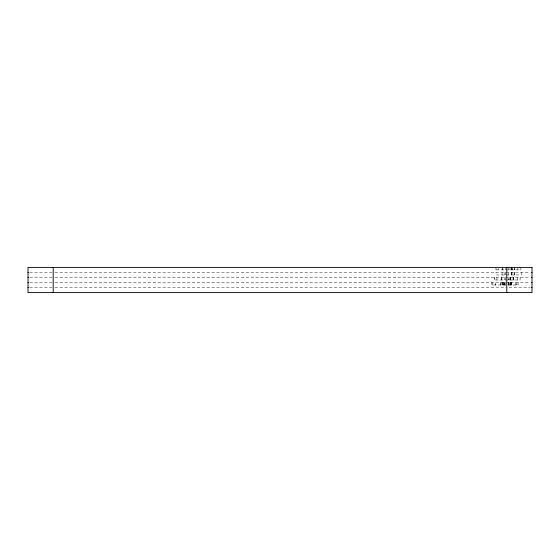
<?xml version="1.0" encoding="UTF-8"?>
<svg xmlns="http://www.w3.org/2000/svg" width="560" height="560" viewBox="0 0 560 560"><rect width="100%" height="100%" fill="white"/><g stroke="black" fill="none" stroke-linecap="round" stroke-linejoin="round"><path stroke-width="0.42" stroke-dasharray="2.8 2.1" d="M495.754 284.41L495.754 285.04L495.754 282.52M496.923 280L496.923 277.48M508.445 278.74L508.445 280L508.445 277.48M508.76 285.04L508.76 282.52M510.783 280L510.783 279.37M511.98 273.07L511.98 272.44L511.98 274.96M515.508 282.52L515.508 285.04M516.838 284.361L516.838 284.977L516.838 282.52M517.552 280L517.552 277.48M29.771 272.44L52.444 272.44M54.95 272.44L530.229 272.44M29.771 277.48L52.444 277.48M54.95 277.48L530.229 277.48M29.771 282.52L52.444 282.52M54.95 282.52L530.229 282.52M29.771 287.56L52.444 287.56M54.95 287.56L506.8 287.56M509.061 287.56L530.229 287.56M514.465 268.66L514.661 269.92L514.661 268.66M521.192 272.44L521.192 274.96L496.006 274.96L496.006 272.44M520.849 267.4L520.849 269.92L495.586 269.92L495.593 268.24M520.093 277.48L520.093 280L494.368 280L494.361 277.48M518.07 282.52L518.07 285.04L491.554 284.977L491.554 282.52M517.895 267.4L517.895 269.92M514.248 267.4L514.248 269.92M514.248 272.44L514.248 274.96M513.562 277.48L513.562 280M513.051 277.48L513.051 280M512.701 268.24L512.701 269.92M511.98 268.03L511.98 269.92M511.693 267.4L511.693 269.92M511.693 272.44L511.693 274.96M511.469 267.4L511.469 269.92M511.469 272.44L511.469 274.96M511.259 282.52L511.259 284.977M511.126 267.4L511.126 269.92M511.028 282.52L511.028 285.04M510.776 277.48L510.776 280M510.79 282.52L510.79 285.04M510.517 284.977L510.517 282.52L510.461 285.04M510.489 277.48L510.489 280M510.265 277.48L510.265 280M509.971 268.24L509.971 269.92M509.796 282.52L509.796 284.977M508.529 267.4L508.529 269.92M508.529 272.44L508.529 274.96M508.466 282.52L508.466 285.04M508.242 282.52L508.242 285.04M505.47 267.4L505.47 269.92M505.47 272.44L505.47 274.96M505.407 277.48L505.407 280M505.309 282.52L505.309 285.04M504.868 272.44L504.868 274.96M504.637 282.52L504.637 285.04M504.273 277.48L504.273 280M504.28 282.52L504.28 285.04M504.077 282.52L504.077 284.977M503.384 282.52L503.384 285.04M503.048 282.52L503.048 284.977M502.88 267.4L502.88 269.92M502.607 267.4L502.607 269.92M502.25 282.52L502.25 285.04M502.096 282.52L502.096 285.04M502.04 272.44L502.04 274.96M501.865 277.48L501.865 280M501.452 277.48L501.452 280M501.018 282.52L501.018 284.977M500.598 282.52L500.598 285.04M498.12 268.24L498.12 269.92M496.006 267.4L496.006 269.92M494.809 277.48L494.809 280M492.786 282.52L492.786 285.04M509.411 277.48L509.411 280L509.439 277.48M510.209 283.745L510.209 284.977L510.209 282.52L510.209 283.745M511.441 282.52L511.441 285.04L511.441 282.52M514.661 272.44L514.661 274.96L514.661 272.44M513.464 277.48L513.464 280L513.464 277.48"/><path stroke-width="0.84" d="M28 272.44L28.42 272.44M531.58 272.44L532 272.44M28 277.48L28.42 277.48M531.58 277.48L532 277.48M28 282.52L28.42 282.52M531.58 282.52L532 282.52M28 287.56L28.42 287.56M531.58 287.56L532 287.56M506.8 267.4L506.8 292.6M53.2 267.4L53.2 292.6M532 267.4L28 267.4L28 292.6L532 292.6L532 267.4"/></g></svg>
